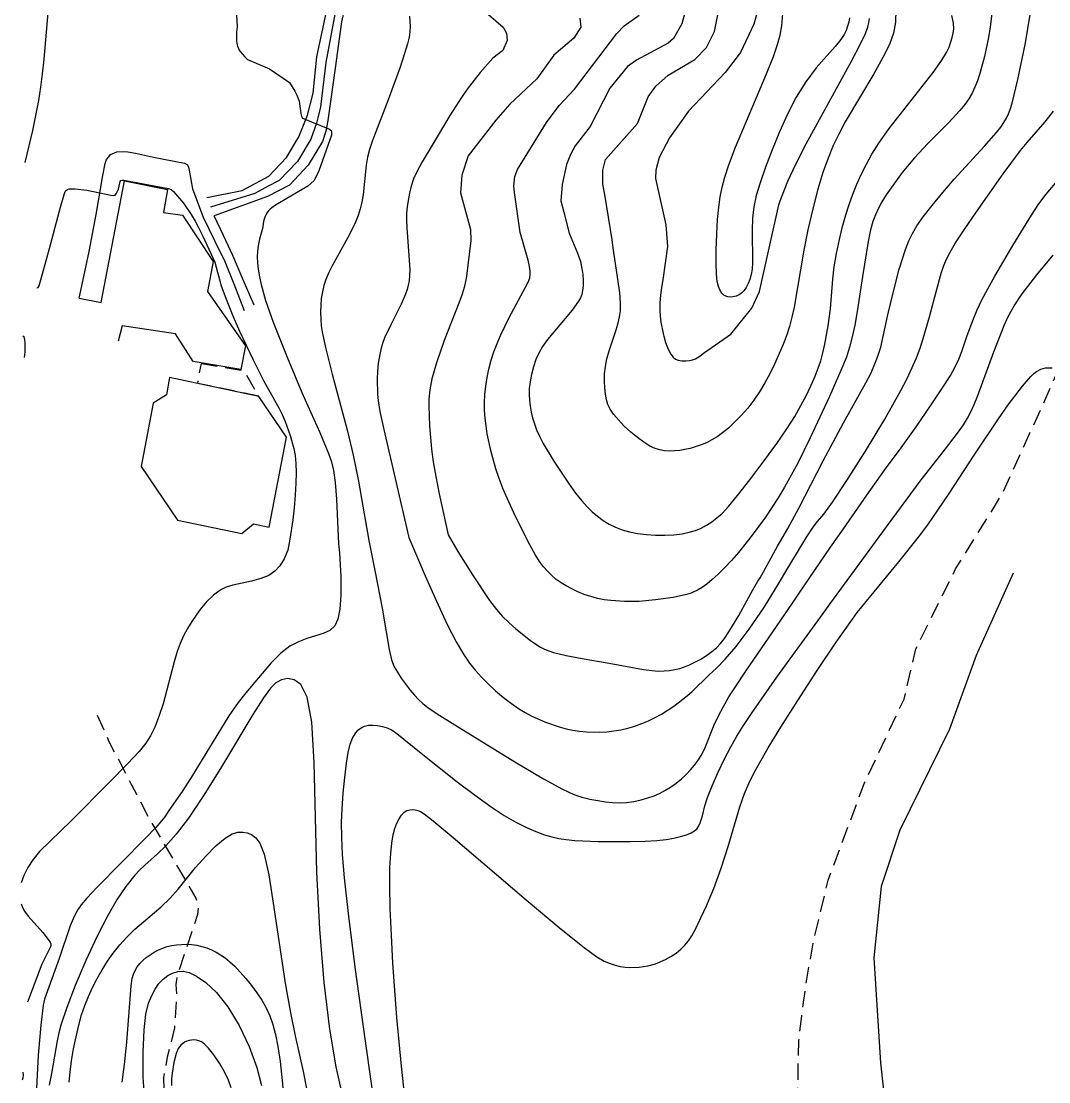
# Model space of a CAD drawing. Header units: millimetres. Extents: x 220021 to 223505, y 489325 to 491820.
# Drawn here: x 220579.4 to 220897, y 489728.1 to 490055.8 of the extents above; entities that cross this region are included whole.
import ezdxf

# ---------------------------------------------------------------- set-up
doc = ezdxf.new("R2010")
doc.units = ezdxf.units.MM
doc.linetypes.add('5M2P5', pattern=[7.5, 5, -2.5])
for name, color, linetype in [('A0013110', 8, 'Continuous'), ('A0013118', 8, 'Continuous'), ('A0023119', 8, '5M2P5'), ('A0023210', 8, 'Continuous'), ('B0014111', 8, 'Continuous'), ('B0014116', 8, '5M2P5'), ('E0022112', 8, 'Continuous'), ('F0017111', 8, 'Continuous'), ('F0017114', 8, 'Continuous')]:
    doc.layers.add(name, color=color, linetype=linetype)

msp = doc.modelspace()

# ---------------------------------------------------------------- linework, layer by layer
at = {"layer": 'A0013110'}
for points in [[(220753.232, 490208.836), (220742.764, 490206.967), (220727.841, 490190.328), (220723.291, 490182.316), (220716.898, 490166.474), (220712.688, 490151.719), (220706.616, 490139.372), (220699.577, 490125.695), (220691.963, 490109.592), (220687.656, 490096.455), (220683.072, 490076.379), (220678.458, 490055.672), (220676.426, 490041.318), (220674.234, 490025.163), (220673.535, 490021.868), (220672.565, 490018.693), (220668.146, 490011.305), (220662.302, 490005.117), (220655.527, 490001.659), (220639.041, 489995.649)], [(220636.763, 490001.36), (220647.703, 490003.49), (220655.943, 490007.976), (220661.429, 490013.66), (220665.258, 490020.09), (220667.909, 490026.763), (220669.697, 490033.592), (220670.759, 490044.777), (220675.047, 490064.733), (220680.006, 490092.858), (220687.277, 490110.578), (220694.347, 490124.438), (220704.443, 490146.464), (220712.141, 490167.989), (220718.882, 490186.407), (220722.126, 490192.382), (220721.653, 490192.923), (220711.119, 490199.326)]]:
    msp.add_lwpolyline(points, dxfattribs=at)
at = {"layer": 'A0013118', "flags": 128}
for points in [[(220597.362, 489970.227), (220597.854, 489972.616), (220600.457, 489984.637), (220602.642, 489996.093), (220604.665, 490008.104), (220605.355, 490011.883), (220605.78, 490013.114), (220606.472, 490013.924), (220606.997, 490014.637), (220608.982, 490015.448), (220611.113, 490015.531), (220612.35, 490015.421), (220614.751, 490015.078), (220620.324, 490013.809), (220629.852, 490011.965), (220630.837, 490011.384), (220631.184, 490010.752), (220631.387, 490009.737), (220632.374, 490003.969), (220635.678, 489995.234), (220639.191, 489988.022), (220642.392, 489981.565), (220645.095, 489974.706), (220648.366, 489966.449)], [(220651.416, 489968.078), (220647.366, 489977.291), (220644.807, 489983.404), (220641.951, 489989.548), (220639.041, 489995.649)]]:
    msp.add_lwpolyline(points, dxfattribs=at)
at = {"layer": 'A0023119', "flags": 128}
for points in [[(220803.399, 489482.683), (220814.013, 489501.357), (220826.722, 489524.706), (220829.862, 489531.235), (220832.363, 489541.46), (220832.45, 489549.955), (220832.374, 489559.349), (220829.873, 489571.472), (220828.174, 489579.913), (220826.637, 489586.05), (220824.924, 489593.891), (220821.908, 489611.209), (220820.726, 489619.118), (220817.859, 489634.8), (220815.439, 489646.269), (220814.652, 489652.5), (220815.083, 489665.344), (220816.333, 489679.769), (220818.005, 489694.712), (220818.528, 489702.388), (220818.791, 489708.933), (220818.85, 489715.273), (220819.387, 489723.903), (220819.529, 489732.412), (220819.752, 489740.851), (220820.616, 489748.309), (220821.753, 489756.994), (220824.12, 489770.914), (220828.768, 489790.354), (220840.022, 489820.426), (220852.255, 489846.366), (220855.919, 489861.907), (220868.164, 489886.551), (220882.413, 489909.463), (220895.057, 489937.114), (220902.839, 489954.766), (220911.568, 489969.098), (220921.804, 489985.221), (220932.244, 490000.138), (220942.695, 490010.631), (220954.898, 490021.606), (220960.649, 490028.066), (220963.825, 490036.592), (220966.988, 490048.357), (220970.135, 490065.876)], [(220602.895, 489841.394), (220606.555, 489833.222), (220618.996, 489809.41), (220633.439, 489784.872), (220634.097, 489782.059), (220633.923, 489779.782), (220627.684, 489760.921), (220627.173, 489758.122), (220627.495, 489754.437), (220626.795, 489744.803), (220625.611, 489739.908), (220624.595, 489735.712), (220623.405, 489729.415), (220623.553, 489723.628), (220624.717, 489722.036), (220632.373, 489715.109), (220638.197, 489709.256), (220640.522, 489705.723), (220644.663, 489695.857), (220647.325, 489693.021), (220657.972, 489682.027), (220667.605, 489666.837), (220682.566, 489647.728), (220686.557, 489642.948), (220689.881, 489638.351), (220705.002, 489616.962), (220714.483, 489606.683), (220729.263, 489583.018), (220737.731, 489569.245), (220739.388, 489565.544), (220741.88, 489556.94)]]:
    msp.add_lwpolyline(points, dxfattribs=at)
at = {"layer": 'A0023210', "flags": 128}
msp.add_lwpolyline([(220676.753, 490060.203), (220673.593, 490043.048), (220671.965, 490029.377), (220671.071, 490025.963), (220670.722, 490024.316), (220668.911, 490019.391), (220664.788, 490012.482), (220659.122, 490006.546), (220655.735, 490004.818), (220651.615, 490002.575), (220637.956, 489998.37)], dxfattribs=at)
at = {"layer": 'B0014111', "flags": 128}
msp.add_lwpolyline([(220597.362, 489970.227), (220604.111, 489968.937), (220611.385, 490006.528), (220624.682, 490003.809), (220623.42, 489996.737), (220629.3, 489995.916), (220638.771, 489981.545), (220637.024, 489972.314), (220648.723, 489955.478), (220647.282, 489948.169), (220632.592, 489950.614), (220627.117, 489959.163), (220610.619, 489961.696), (220609.412, 489956.981)], dxfattribs=at)
msp.add_lwpolyline([(220625.256, 489945.689), (220624.333, 489940.313), (220620.265, 489937.755), (220616.473, 489918.171), (220627.767, 489901.608), (220647.631, 489897.48), (220651.201, 489900.498), (220656.031, 489899.459), (220661.432, 489927.256), (220652.886, 489939.832)], close=True, dxfattribs=at)
at = {"layer": 'B0014116', "flags": 128}
msp.add_lwpolyline([(220635.104, 489950.093), (220648.293, 489947.883), (220652.826, 489939.936), (220634.023, 489943.897)], close=True, dxfattribs=at)
at = {"layer": 'E0022112', "flags": 128}
msp.add_lwpolyline([(220885.979, 489885.21), (220874.537, 489859.802), (220866.315, 489836.996), (220850.97, 489805.795), (220845.137, 489788.4), (220842.887, 489766.381), (220844.939, 489733.983), (220847.435, 489711.336), (220850.269, 489687.441)], dxfattribs=at)
at = {"layer": 'F0017111'}
for points, elevation in [([(220807.813, 490061.706), (220805.801, 490054.936), (220801.734, 490046.173), (220796.954, 490039.98), (220785.649, 490028.055), (220779.808, 490019.748), (220776.568, 490013.656), (220775.564, 490009.791), (220775.418, 490007.187), (220778.616, 489992.925), (220779.113, 489986.156), (220777.655, 489975.949), (220777.275, 489973.558), (220776.957, 489971.17), (220776.761, 489968.784), (220776.728, 489967.593), (220776.75, 489966.403), (220776.888, 489964.631), (220777.128, 489962.861), (220777.78, 489959.325), (220778.011, 489958.446), (220778.511, 489956.542), (220779.324, 489954.457), (220780.125, 489952.972), (220780.853, 489951.984), (220781.596, 489951.38), (220782.48, 489951.042), (220783.583, 489950.869), (220784.79, 489950.832), (220785.938, 489950.922), (220786.918, 489951.136), (220787.831, 489951.515), (220788.83, 489952.112), (220790.541, 489953.406), (220798.706, 489959.142), (220805.205, 489967.134), (220807.579, 489972.255), (220813.512, 489999.04), (220813.97, 490000.327), (220816.324, 490006.373), (220818.746, 490011.658), (220822.018, 490017.928), (220836.015, 490043.483), (220838.811, 490048.846), (220840.295, 490052.019), (220841.003, 490053.932), (220841.392, 490055.378), (220841.59, 490056.616)], 95), ([(220580.646, 490012.144), (220582.999, 490022.031), (220584.847, 490031.265), (220585.525, 490035.436), (220586.073, 490039.576), (220586.541, 490044.037), (220587.778, 490058.39)], 60), ([(220723.114, 490058.538), (220728.399, 490054.014), (220729.388, 490052.079), (220729.613, 490049.841), (220728.303, 490046.81), (220725.152, 490044.425), (220721.268, 490039.922), (220719.388, 490037.624), (220717.584, 490035.27), (220716.09, 490033.17), (220714.653, 490031.028), (220711.872, 490026.674), (220707.64, 490019.609), (220703.295, 490012.348), (220701.775, 490009.493), (220700.706, 490007.094), (220699.947, 490004.88), (220699.379, 490002.647), (220698.964, 490000.45), (220698.683, 489998.407), (220698.524, 489996.547), (220698.493, 489994.541), (220698.601, 489991.969), (220699.13, 489984.895), (220699.478, 489979.036), (220699.453, 489977.205), (220699.309, 489975.715), (220699.058, 489974.288), (220698.698, 489972.86), (220698.22, 489971.424), (220696.859, 489968.347), (220693.625, 489962.02), (220691.743, 489957.947), (220691.116, 489956.199), (220690.606, 489954.377), (220690.153, 489952.314), (220689.776, 489950.046), (220689.513, 489947.662), (220689.39, 489945.25), (220689.491, 489940.697), (220689.709, 489938.505), (220690.278, 489935.244), (220691.482, 489929.602), (220699.075, 489896.728), (220699.252, 489896.244), (220704.297, 489884.379), (220707.764, 489876.569), (220711.105, 489869.385), (220713.848, 489864.012), (220716.069, 489860.222), (220717.985, 489857.437), (220719.798, 489855.14), (220721.662, 489853.074), (220723.715, 489851.045), (220726.043, 489848.922), (220728.507, 489846.828), (220730.915, 489844.947), (220733.123, 489843.414), (220735.188, 489842.17), (220737.217, 489841.105), (220741.418, 489839.236), (220745.699, 489837.737), (220747.822, 489837.158), (220749.923, 489836.71), (220751.999, 489836.403), (220754.067, 489836.221), (220758.276, 489836.154), (220760.427, 489836.266), (220762.593, 489836.498), (220764.763, 489836.865), (220766.929, 489837.367), (220769.083, 489837.998), (220771.218, 489838.755), (220773.315, 489839.631), (220775.357, 489840.618), (220777.329, 489841.712), (220781.142, 489844.195), (220784.857, 489847.04), (220786.625, 489848.587), (220791.985, 489853.825), (220794.249, 489855.935), (220796.99, 489858.688), (220800.35, 489862.563), (220804.42, 489867.944), (220809.089, 489874.825), (220812.822, 489880.878), (220816.904, 489887.831), (220822.303, 489896.718), (220824.2, 489899.52), (220825.51, 489901.2), (220827.497, 489903.532), (220830.142, 489907.194), (220834.552, 489913.877), (220840.302, 489922.998), (220846.28, 489932.893), (220851.251, 489941.687), (220853.204, 489945.45), (220854.782, 489948.775), (220856.068, 489951.807), (220857.17, 489954.731), (220858.183, 489957.721), (220860.139, 489964.426), (220862.131, 489972.164), (220863.801, 489978.22), (220864.545, 489980.325), (220865.385, 489982.261), (220866.486, 489984.421), (220868.177, 489987.29), (220870.829, 489991.38), (220874.612, 489996.925), (220882.876, 490008.636), (220888.228, 490015.832), (220890.228, 490018.289), (220895.86, 490024.773), (220898.366, 490028.011)], 70), ([(220784.827, 490059.581), (220783.548, 490055.033), (220781.01, 490050.444), (220779.363, 490049.024), (220769.572, 490043.763), (220766.827, 490041.816), (220761.339, 490035.146), (220755.292, 490023.313), (220750.612, 490017.29), (220749.124, 490014.678), (220747.909, 490011.492), (220746.586, 490005.388), (220746.193, 490000.306), (220747.106, 489996.815), (220748.758, 489990.31), (220751.337, 489984.112), (220752.21, 489981.534), (220752.723, 489979.415), (220752.982, 489977.535), (220753.08, 489975.726), (220753.048, 489974.037), (220752.903, 489972.572), (220752.65, 489971.388), (220752.254, 489970.354), (220751.67, 489969.292), (220749.698, 489966.502), (220742.038, 489957.417), (220740.51, 489955.282), (220739.366, 489953.288), (220738.472, 489951.233), (220737.719, 489948.978), (220737.111, 489946.637), (220736.677, 489944.39), (220736.438, 489942.369), (220736.377, 489940.513), (220736.468, 489938.717), (220736.688, 489936.894), (220737.024, 489935.051), (220737.467, 489933.218), (220738.017, 489931.405), (220738.715, 489929.548), (220739.608, 489927.562), (220740.75, 489925.36), (220744.015, 489919.898), (220748.547, 489913.062), (220750.763, 489909.968), (220752.649, 489907.572), (220754.301, 489905.742), (220755.888, 489904.233), (220757.551, 489902.847), (220759.308, 489901.57), (220761.148, 489900.437), (220763.074, 489899.473), (220765.135, 489898.673), (220767.398, 489898.023), (220769.905, 489897.514), (220772.608, 489897.157), (220775.438, 489896.97), (220778.315, 489896.964), (220781.102, 489897.125), (220783.652, 489897.435), (220785.859, 489897.88), (220787.788, 489898.463), (220789.548, 489899.192), (220791.23, 489900.074), (220792.853, 489901.111), (220794.42, 489902.302), (220796.006, 489903.737), (220797.973, 489905.868), (220800.755, 489909.235), (220804.587, 489914.125), (220808.898, 489919.815), (220812.92, 489925.327), (220816.06, 489929.906), (220818.437, 489933.693), (220820.35, 489937.05), (220822.04, 489940.263), (220823.525, 489943.311), (220824.765, 489946.093), (220825.742, 489948.566), (220826.517, 489950.902), (220827.173, 489953.332), (220827.775, 489956.015), (220828.792, 489961.658), (220829.482, 489966.967), (220830.194, 489976.134), (220830.64, 489979.9), (220831.343, 489984.048), (220832.239, 489988.314), (220833.225, 489992.367), (220834.227, 489995.966), (220835.272, 489999.224), (220836.412, 490002.342), (220837.686, 490005.476), (220839.084, 490008.607), (220840.58, 490011.67), (220842.233, 490014.705), (220844.436, 490018.178), (220847.667, 490022.66), (220861.218, 490039.995), (220863.908, 490043.732), (220865.366, 490046.134), (220866.143, 490047.822), (220867.125, 490050.737), (220867.427, 490052.1), (220867.584, 490053.481), (220867.488, 490055.188), (220867.008, 490057.588)], 85), ([(220849.647, 490059.359), (220849.54, 490055.55), (220848.954, 490052.12), (220847.734, 490048.667), (220845.725, 490044.613), (220842.89, 490039.601), (220834.087, 490024.684), (220832.084, 490020.958), (220830.368, 490017.37), (220828.759, 490013.504), (220827.188, 490009.086), (220825.615, 490003.88), (220824.026, 489997.792), (220822.522, 489991.309), (220821.228, 489985.063), (220818.247, 489967.405), (220817.598, 489964.364), (220816.827, 489961.492), (220815.878, 489958.606), (220814.772, 489955.685), (220812.222, 489949.797), (220810.801, 489946.887), (220809.267, 489944.05), (220807.606, 489941.322), (220805.821, 489938.722), (220803.917, 489936.263), (220801.912, 489933.968), (220799.893, 489931.891), (220797.958, 489930.093), (220796.18, 489928.617), (220794.51, 489927.415), (220792.87, 489926.422), (220791.201, 489925.579), (220789.511, 489924.867), (220786.164, 489923.795), (220784.526, 489923.425), (220782.903, 489923.167), (220781.295, 489923.02), (220779.722, 489922.991), (220778.208, 489923.085), (220776.757, 489923.323), (220775.28, 489923.782), (220773.663, 489924.55), (220771.83, 489925.69), (220769.842, 489927.153), (220767.795, 489928.86), (220765.793, 489930.722), (220763.973, 489932.605), (220762.483, 489934.362), (220761.425, 489935.9), (220760.724, 489937.342), (220760.263, 489938.863), (220759.944, 489940.602), (220759.746, 489942.54), (220759.668, 489944.622), (220759.719, 489946.802), (220759.944, 489949.076), (220760.4, 489951.45), (220761.108, 489953.909), (220763.432, 489960.716), (220763.948, 489962.615), (220764.335, 489964.445), (220764.599, 489966.356), (220764.661, 489968.706), (220764.423, 489971.902), (220763.843, 489976.145), (220762.422, 489985.072), (220761.997, 489988.302), (220759.777, 490002.233), (220759.135, 490005.453), (220759.19, 490009.804), (220759.974, 490013.07), (220769.826, 490024.228), (220773.154, 490032.401), (220775.496, 490035.756), (220779.328, 490039.169), (220787.555, 490043.958), (220791.244, 490047.74), (220793.653, 490052.627), (220794.732, 490057.755)], 90), ([(220646.013, 490057.766), (220646.177, 490054.196), (220646.003, 490052.382), (220645.95, 490051.489), (220645.94, 490050.612), (220645.985, 490049.757), (220646.099, 490048.928), (220646.296, 490048.132), (220646.591, 490047.374), (220646.837, 490046.907), (220647.125, 490046.455), (220647.798, 490045.59), (220648.563, 490044.761), (220649.375, 490043.95), (220656.149, 490041.111), (220662.366, 490036.881), (220663.981, 490034.246), (220664.635, 490032.938), (220665.33, 490031.141), (220665.821, 490027.26), (220666.025, 490026.443), (220666.393, 490025.83), (220674.734, 490022.48), (220675.229, 490022.058), (220675.351, 490021.649), (220675.351, 490020.587), (220671.438, 490009.584), (220669.923, 490006.593), (220668.053, 490004.832), (220659.278, 489999.721), (220658.053, 489998.956), (220656.901, 489998.144), (220656.377, 489997.706), (220655.899, 489997.239), (220655.477, 489996.737), (220655.12, 489996.194), (220654.899, 489995.755), (220654.714, 489995.293), (220654.434, 489994.313), (220654.239, 489993.281), (220654.086, 489992.221), (220653.069, 489988.477), (220652.663, 489986.407), (220652.46, 489984.681), (220652.383, 489982.979), (220652.441, 489981.164), (220652.661, 489979.144), (220653.059, 489976.869), (220653.599, 489974.436), (220654.958, 489969.537), (220657.341, 489962.858), (220661.637, 489951.964), (220666.193, 489941.093), (220671.704, 489928.693), (220674.437, 489922.234), (220675.334, 489919.706), (220675.969, 489916.983), (220676.442, 489913.253), (220676.834, 489908.072), (220677.532, 489894.273), (220677.807, 489891.487), (220678.224, 489884.239), (220678.24, 489878.487), (220677.925, 489874.132), (220677.321, 489871.043), (220676.337, 489868.953), (220674.848, 489867.558), (220672.791, 489866.574), (220667.717, 489865.022), (220665.106, 489864.059), (220662.46, 489862.651), (220659.68, 489860.528), (220656.725, 489857.565), (220648.813, 489848.281), (220646.494, 489845.319), (220643.613, 489841.123), (220639.847, 489835.108), (220631.953, 489822.163), (220629.134, 489817.785), (220625.067, 489811.922), (220623.778, 489809.94), (220622.826, 489808.686), (220621.054, 489806.664), (220617.883, 489803.33), (220602.797, 489788.072), (220599.708, 489784.791), (220598, 489782.771), (220597.027, 489781.375), (220596.238, 489780.032), (220595.458, 489778.418), (220594.602, 489776.275), (220591.163, 489766.198), (220586.676, 489753.616), (220586.245, 489751.765), (220585.486, 489745.529), (220584.703, 489736.338), (220584.193, 489726.12)], 60), ([(220699.47, 490057.424), (220699.606, 490054.143), (220699.518, 490052.565), (220699.29, 490050.915), (220698.799, 490048.815), (220697.9, 490045.813), (220696.508, 490041.635), (220692.867, 490031.547), (220687.979, 490018.929), (220687.042, 490016.174), (220686.436, 490013.809), (220686.03, 490011.33), (220685.094, 490002.302), (220684.708, 489999.876), (220684.21, 489997.804), (220683.559, 489995.821), (220682.713, 489993.694), (220681.633, 489991.342), (220680.284, 489988.724), (220675.511, 489980.244), (220674.382, 489977.979), (220673.573, 489976.01), (220672.978, 489974.134), (220672.515, 489972.184), (220672.177, 489970.142), (220671.978, 489968.027), (220671.925, 489965.868), (220671.997, 489963.738), (220672.17, 489961.718), (220672.433, 489959.811), (220673.458, 489954.939), (220675.491, 489946.7), (220680.231, 489929.111), (220681.978, 489921.762), (220683.623, 489913.676), (220685.029, 489905.962), (220686.841, 489895.334), (220688.763, 489886.033), (220690.929, 489874.441), (220693.098, 489861.618), (220693.866, 489858.438), (220694.693, 489856.351), (220695.678, 489854.667), (220696.887, 489852.842), (220699.61, 489849.108), (220700.92, 489847.547), (220702.199, 489846.207), (220703.508, 489845.013), (220705.103, 489843.771), (220708.013, 489841.816), (220713.462, 489838.368), (220731.984, 489826.973), (220740.793, 489821.733), (220746.664, 489818.478), (220750.221, 489816.83), (220752.702, 489816.03), (220755.117, 489815.446), (220757.573, 489814.965), (220759.95, 489814.603), (220762.166, 489814.378), (220764.298, 489814.312), (220766.463, 489814.428), (220768.733, 489814.738), (220771, 489815.205), (220773.115, 489815.78), (220774.974, 489816.43), (220776.667, 489817.183), (220778.33, 489818.08), (220780.06, 489819.149), (220781.799, 489820.356), (220783.448, 489821.655), (220784.934, 489823.009), (220786.279, 489824.432), (220787.532, 489825.95), (220788.724, 489827.588), (220789.832, 489829.374), (220790.815, 489831.335), (220793.553, 489838.435), (220794.872, 489841.203), (220796.433, 489844.09), (220798.143, 489847.005), (220800.123, 489850.164), (220803.346, 489855.013), (220817.762, 489876.029), (220819.647, 489878.734), (220829.496, 489893.286), (220833.572, 489898.958), (220840.698, 489909.363), (220846.168, 489917.087), (220851.291, 489924.018), (220855.97, 489930.458), (220860.451, 489936.941), (220864.743, 489943.404), (220866.55, 489946.363), (220867.984, 489949.006), (220869.117, 489951.432), (220870.065, 489953.789), (220871.785, 489958.675), (220873.668, 489963.831), (220874.844, 489966.615), (220876.293, 489969.683), (220878.093, 489973.141), (220880.277, 489977.067), (220885.813, 489986.499), (220891.61, 489995.891), (220893.924, 489999.354), (220896.196, 490002.39), (220898.991, 490005.74)], 65), ([(220879.325, 490058.144), (220878.841, 490054.088), (220878.326, 490050.748), (220877.111, 490044.901), (220875.688, 490039.622), (220874.947, 490037.39), (220874.155, 490035.4), (220873.263, 490033.566), (220872.222, 490031.804), (220870.988, 490030.047), (220869.516, 490028.232), (220865.848, 490024.299), (220859.533, 490018.01), (220855.457, 490013.614), (220851.694, 490009.028), (220848.233, 490004.373), (220846.721, 490002.139), (220845.418, 490000.027), (220844.314, 489998.004), (220843.387, 489996.024), (220842.603, 489993.956), (220841.884, 489991.356), (220841.14, 489987.701), (220839.426, 489976.909), (220837.767, 489966.149), (220837.011, 489961.876), (220836.252, 489958.251), (220835.427, 489955.111), (220834.404, 489952.049), (220833.032, 489948.604), (220829.159, 489939.883), (220823.262, 489927.044), (220819.382, 489919.241), (220815.277, 489911.82), (220813.307, 489908.538), (220809.408, 489902.606), (220805.269, 489896.959), (220801.031, 489891.655), (220798.934, 489889.219), (220796.863, 489886.982), (220794.839, 489884.986), (220792.94, 489883.275), (220791.258, 489881.894), (220789.852, 489880.866), (220788.648, 489880.116), (220786.409, 489879.069), (220785.057, 489878.639), (220780.939, 489877.78), (220775.452, 489876.991), (220770.337, 489876.535), (220765.835, 489876.457), (220761.675, 489876.759), (220759.612, 489877.059), (220757.542, 489877.474), (220755.47, 489878.022), (220753.41, 489878.71), (220751.413, 489879.509), (220749.537, 489880.38), (220747.825, 489881.297), (220746.254, 489882.275), (220744.783, 489883.343), (220743.38, 489884.525), (220742.044, 489885.827), (220740.784, 489887.252), (220739.573, 489888.864), (220738.239, 489890.981), (220736.577, 489893.981), (220732.186, 489902.726), (220730.072, 489907.269), (220728.404, 489911.162), (220727.131, 489914.487), (220726.126, 489917.483), (220724.556, 489923.109), (220723.455, 489928.293), (220723.069, 489930.745), (220722.794, 489933.155), (220722.636, 489935.561), (220722.605, 489937.994), (220722.713, 489940.482), (220722.972, 489943.045), (220723.383, 489945.67), (220723.949, 489948.338), (220724.666, 489951.023), (220725.513, 489953.679), (220726.469, 489956.254), (220727.527, 489958.744), (220730.257, 489964.23), (220735.288, 489973.615), (220736.166, 489975.424), (220736.568, 489976.562), (220736.689, 489977.466), (220736.676, 489978.532), (220736.492, 489979.974), (220736.053, 489981.966), (220733.641, 489990.483), (220731.838, 490002.879), (220731.679, 490004.853), (220732.017, 490007.788), (220732.834, 490010.003), (220741.783, 490024.534), (220745.68, 490029.742), (220750.355, 490034.795), (220763.521, 490052.057), (220765.783, 490054.388), (220770.348, 490057.706)], 80), ([(220689.37, 489715.929), (220685.815, 489740.667), (220682.668, 489763.55), (220680.555, 489780.132), (220679.351, 489791.085), (220678.748, 489798.36), (220678.482, 489803.718), (220678.46, 489808.156), (220678.637, 489812.48), (220678.966, 489817.263), (220679.411, 489822.134), (220679.935, 489826.49), (220680.51, 489829.866), (220681.14, 489832.362), (220681.837, 489834.215), (220682.611, 489835.633), (220683.475, 489836.699), (220684.44, 489837.463), (220685.52, 489837.971), (220686.729, 489838.248), (220688.087, 489838.313), (220689.584, 489838.188), (220691.119, 489837.896), (220692.563, 489837.46), (220693.835, 489836.892), (220695.032, 489836.154), (220703.522, 489829.197), (220714.16, 489820.759), (220719.793, 489816.498), (220724.63, 489813.063), (220728.719, 489810.414), (220732.293, 489808.352), (220735.546, 489806.705), (220738.493, 489805.41), (220741.105, 489804.433), (220743.399, 489803.733), (220745.577, 489803.247), (220747.883, 489802.908), (220750.556, 489802.658), (220757.777, 489802.36), (220767.593, 489802.314), (220772.208, 489802.422), (220775.885, 489802.638), (220778.757, 489802.956), (220781.118, 489803.36), (220783.205, 489803.839), (220785.01, 489804.382), (220786.465, 489804.983), (220787.533, 489805.638), (220788.289, 489806.366), (220788.838, 489807.188), (220789.272, 489808.125), (220789.908, 489810.317), (220790.64, 489813.374), (220791.517, 489815.957), (220792.962, 489819.567), (220794.799, 489823.756), (220796.768, 489827.913), (220798.676, 489831.58), (220800.594, 489834.912), (220802.662, 489838.222), (220805.085, 489841.895), (220812.975, 489853.158), (220827.196, 489872.789), (220829.343, 489875.688), (220846.771, 489899.524), (220857.526, 489914.044), (220864.765, 489923.278), (220869.067, 489928.877), (220870.637, 489931.135), (220871.852, 489933.13), (220872.883, 489935.12), (220873.897, 489937.373), (220875.034, 489940.189), (220880.008, 489953.602), (220883.181, 489961.74), (220884.335, 489964.321), (220885.306, 489966.249), (220886.215, 489967.842), (220888.773, 489971.532), (220893.279, 489977.443), (220898.264, 489983.534)], 60)]:
    msp.add_lwpolyline(points, dxfattribs=dict(at, elevation=elevation))
at = {"layer": 'F0017111', "flags": 128}
for points, elevation in [([(220584.264, 489973.396), (220584.698, 489973.493), (220585.035, 489974.023), (220588.206, 489985.58), (220591.546, 489998.394), (220592.703, 490002.256), (220593.075, 490003.151), (220593.403, 490003.62), (220593.762, 490003.843), (220594.237, 490003.968), (220596.102, 490003.974), (220599.711, 490003.591), (220601.835, 490003.237), (220607.133, 490002.011), (220608.002, 490001.914), (220608.505, 490002.107), (220608.877, 490002.639), (220609.494, 490003.895), (220610.062, 490006.276), (220610.251, 490006.578), (220610.666, 490006.653), (220611.12, 490006.653), (220624.988, 490004.161), (220625.743, 490003.783), (220626.499, 490003.179), (220629.56, 489999.549), (220631.968, 489996.102), (220633.203, 489994.066), (220634.381, 489991.896), (220635.547, 489989.42), (220639.304, 489981.334), (220641.184, 489974.032), (220642.949, 489969.414), (220644.856, 489964.751), (220646.892, 489960.08), (220651.082, 489951.192), (220654.388, 489944.624), (220656.738, 489940.33), (220659.031, 489936.364), (220660.095, 489934.278), (220661.026, 489932.095), (220662.544, 489927.755), (220663.695, 489923.749), (220664.085, 489921.6), (220664.317, 489919.156), (220664.395, 489916.335), (220664.331, 489913.07), (220664.138, 489909.362), (220663.829, 489905.47), (220663.421, 489901.719), (220662.469, 489895.725), (220661.807, 489892.4), (220660.682, 489889.705), (220659.388, 489887.56), (220657.84, 489885.877), (220655.924, 489884.577), (220653.523, 489883.582), (220650.615, 489882.811), (220644.847, 489881.568), (220642.797, 489880.917), (220641.284, 489880.187), (220640.057, 489879.363), (220638.903, 489878.435), (220636.715, 489876.345), (220634.619, 489873.905), (220632.159, 489870.345), (220630.823, 489868.132), (220629.587, 489865.842), (220628.545, 489863.556), (220627.62, 489861.001), (220626.69, 489857.812), (220623.3, 489844.858), (220622.021, 489840.968), (220620.712, 489837.686), (220619.4, 489835.003), (220617.986, 489832.758), (220615.856, 489830.181), (220612.267, 489826.352), (220606.83, 489820.741), (220594.907, 489808.702), (220585.101, 489799.217), (220583.002, 489796.673), (220581.448, 489794.263), (220580.267, 489791.861), (220579.448, 489789.572)], 55), ([(220580.469, 489951.943), (220580.654, 489953.541), (220580.719, 489955.061), (220580.681, 489956.428), (220580.563, 489957.493), (220580.355, 489958.157), (220579.926, 489958.536)], 55), ([(220697.712, 489726.204), (220696.941, 489732.895), (220695.515, 489747.941), (220694.278, 489764.785), (220693.812, 489773.413), (220693.49, 489781.581), (220693.345, 489788.697), (220693.397, 489794.32), (220693.614, 489798.608), (220693.948, 489801.867), (220694.365, 489804.382), (220694.868, 489806.356), (220695.472, 489807.967), (220696.181, 489809.356), (220696.97, 489810.509), (220697.803, 489811.368), (220698.649, 489811.901), (220699.493, 489812.159), (220700.325, 489812.213), (220701.139, 489812.125), (220701.95, 489811.913), (220702.782, 489811.582), (220703.925, 489810.901), (220706.757, 489808.689), (220712.925, 489803.527), (220735.443, 489784.329), (220746.267, 489775.227), (220753.344, 489769.535), (220757.321, 489766.675), (220759.608, 489765.385), (220761.396, 489764.605), (220763.002, 489764.073), (220764.525, 489763.727), (220766.044, 489763.513), (220767.551, 489763.411), (220770.422, 489763.487), (220773.017, 489763.863), (220775.464, 489764.544), (220778.475, 489765.85), (220780.191, 489766.777), (220781.838, 489767.842), (220783.286, 489769.013), (220784.538, 489770.283), (220785.635, 489771.647), (220786.646, 489773.173), (220787.767, 489775.219), (220791.167, 489782.461), (220793.423, 489787.829), (220795.743, 489794.06), (220797.914, 489800.81), (220801.542, 489813.003), (220802.961, 489817.141), (220804.295, 489820.302), (220805.765, 489823.245), (220807.626, 489826.704), (220810.269, 489831.298), (220814.118, 489837.62), (220819.381, 489845.93), (220825.387, 489855.158), (220831.247, 489863.902), (220836.273, 489871.086), (220837.727, 489873.054), (220850.618, 489888.745), (220856.701, 489896.331), (220859.549, 489900.176), (220862.699, 489904.693), (220866.179, 489909.874), (220873.92, 489921.675), (220881.432, 489932.993), (220884.443, 489937.3), (220888.802, 489943.07), (220891.419, 489946.076), (220892.334, 489946.934), (220893.125, 489947.553), (220894.524, 489948.314), (220895.976, 489948.684), (220898.046, 489948.733)], 55), ([(220678.785, 489723.551), (220676.802, 489732.665), (220674.823, 489744.348), (220673.089, 489758.776), (220671.718, 489775.258), (220670.798, 489792.893), (220669.945, 489826.696), (220669.198, 489839.255), (220667.767, 489846.972), (220665.843, 489850.803), (220663.75, 489852.27), (220661.754, 489852.661), (220659.897, 489852.317), (220658.165, 489851.343), (220656.449, 489849.691), (220654.268, 489846.697), (220651.045, 489841.542), (220641.053, 489824.848), (220635.717, 489816.308), (220631.108, 489809.573), (220627.281, 489804.609), (220624.13, 489801.037), (220621.549, 489798.481), (220617.61, 489795.027), (220616.013, 489793.491), (220614.554, 489791.906), (220611.808, 489788.478), (220609.075, 489784.468), (220606.212, 489779.509), (220602.954, 489773.11), (220599.432, 489765.547), (220596.17, 489757.875), (220593.556, 489751.088), (220591.725, 489745.577), (220591.07, 489743.19), (220590.52, 489740.741), (220588.842, 489730.677), (220588.132, 489727.007)], 65), ([(220594.255, 489727.968), (220594.564, 489731.208), (220595.028, 489734.578), (220595.649, 489738.225), (220596.394, 489741.968), (220597.222, 489745.542), (220598.105, 489748.752), (220599.08, 489751.678), (220600.193, 489754.468), (220601.481, 489757.241), (220602.92, 489759.993), (220604.472, 489762.692), (220606.115, 489765.313), (220607.897, 489767.865), (220609.885, 489770.363), (220612.123, 489772.818), (220614.577, 489775.217), (220617.195, 489777.542), (220622.662, 489782.142), (220625.342, 489784.718), (220627.914, 489787.655), (220633.337, 489794.332), (220636.461, 489797.81), (220639.619, 489800.963), (220642.445, 489803.368), (220644.671, 489804.731), (220646.416, 489805.252), (220647.895, 489805.26), (220649.288, 489805.009), (220650.632, 489804.461), (220651.927, 489803.51), (220653.187, 489801.856), (220654.487, 489798.444), (220655.917, 489792.03), (220657.531, 489781.97), (220660.978, 489758.545), (220662.608, 489749.377), (220664.098, 489742.273), (220666.558, 489731.235), (220667.565, 489726.031)], 70), ([(220579.46, 489783.105), (220579.82, 489781.991), (220580.468, 489780.76), (220581.603, 489779.228), (220586.158, 489774.241), (220588.365, 489771.255), (220588.572, 489770.749), (220588.595, 489770.22), (220588.549, 489769.968), (220585.809, 489764.46), (220581.375, 489752.642)], 55), ([(220617.65, 489722.258), (220617.175, 489729.529), (220617.12, 489737.267), (220617.415, 489744.108), (220617.995, 489749.027), (220618.796, 489752.347), (220619.758, 489754.732), (220620.831, 489756.731), (220622.012, 489758.439), (220623.312, 489759.838), (220624.731, 489760.914), (220626.244, 489761.669), (220627.815, 489762.112), (220629.45, 489762.215), (220631.318, 489761.819), (220633.628, 489760.732), (220636.518, 489758.753), (220639.832, 489755.667), (220643.342, 489751.248), (220646.8, 489745.452), (220649.887, 489738.937), (220652.26, 489732.54), (220653.687, 489726.942)], 80), ([(220644.307, 489726.164), (220643.477, 489728.634), (220642.276, 489731.183), (220640.685, 489733.86), (220638.94, 489736.393), (220637.339, 489738.432), (220636.106, 489739.722), (220635.166, 489740.412), (220634.37, 489740.746), (220633.595, 489740.929), (220632.822, 489741.005), (220632.059, 489740.976), (220631.314, 489740.843), (220630.6, 489740.612), (220629.93, 489740.286), (220628.777, 489739.398), (220627.95, 489738.352), (220627.314, 489736.79), (220626.617, 489734.084), (220626.067, 489730.723), (220625.923, 489728.908), (220625.887, 489726.964)], 85), ([(220579.973, 489731.076), (220580.054, 489730.089), (220579.995, 489729.345), (220579.791, 489728.592)], 55)]:
    msp.add_lwpolyline(points, dxfattribs=dict(at, elevation=elevation))
at = {"layer": 'F0017114'}
for points, elevation in [([(220752.079, 490056.785), (220752.315, 490053.977), (220750.186, 490050.585), (220744.066, 490045.297), (220738.778, 490038.027), (220730.437, 490030.181), (220726.052, 490025.205), (220717.534, 490014.182), (220715.625, 490008.244), (220715.166, 490002.733), (220718.26, 489991.439), (220718.367, 489988.087), (220717.002, 489977.077), (220716.75, 489975.351), (220716.341, 489973.566), (220715.693, 489971.435), (220714.702, 489968.683), (220710.176, 489957.155), (220707.742, 489950.267), (220706.315, 489945.265), (220705.655, 489941.89), (220705.391, 489939.019), (220705.388, 489936.982), (220705.65, 489930.786), (220706.255, 489923.536), (220706.77, 489919.631), (220707.539, 489915.087), (220708.592, 489909.773), (220711.352, 489897.107), (220714.328, 489891.963), (220718.843, 489884.748), (220724.18, 489876.806), (220726.288, 489873.985), (220728.139, 489871.844), (220730.066, 489869.959), (220732.298, 489868.01), (220736.781, 489864.476), (220738.506, 489863.269), (220739.91, 489862.413), (220741.172, 489861.772), (220742.465, 489861.229), (220743.929, 489860.735), (220747.855, 489859.776), (220752.81, 489858.859), (220761.103, 489857.473), (220771.703, 489855.472), (220774.331, 489855.133), (220776.386, 489855.02), (220778.127, 489855.068), (220779.773, 489855.225), (220781.37, 489855.482), (220782.921, 489855.839), (220784.441, 489856.303), (220785.989, 489856.912), (220787.635, 489857.706), (220789.412, 489858.707), (220791.201, 489859.844), (220792.847, 489861.021), (220794.245, 489862.189), (220795.495, 489863.48), (220796.75, 489865.069), (220798.129, 489867.087), (220801.182, 489872.176), (220805.493, 489880.064), (220807.096, 489882.766), (220807.804, 489883.822), (220809.895, 489887.762), (220813.109, 489893.623), (220816.298, 489899.081), (220819.753, 489905.374), (220827.269, 489919.971), (220833.502, 489931.706), (220840.462, 489944.11), (220841.939, 489946.989), (220843.051, 489949.408), (220843.869, 489951.435), (220844.48, 489953.206), (220845.014, 489955.123), (220847.272, 489965.11), (220849.052, 489972.756), (220850.772, 489979.176), (220852.696, 489985.243), (220853.718, 489987.921), (220854.804, 489990.252), (220856.194, 489992.58), (220858.176, 489995.352), (220860.938, 489998.869), (220864.247, 490002.872), (220867.767, 490006.958), (220877.032, 490017.108), (220880.816, 490021.408), (220882.089, 490023.043), (220883.092, 490024.513), (220883.886, 490025.878), (220884.517, 490027.184), (220885.05, 490028.559), (220885.615, 490030.459), (220887.373, 490037.786), (220889.652, 490048.629), (220891.349, 490058.387)], 75), ([(220835.343, 490056.842), (220835.13, 490055.557), (220834.809, 490054.269), (220834.372, 490052.995), (220833.761, 490051.699), (220832.726, 490050.136), (220830.97, 490048.01), (220825.125, 490041.425), (220821.852, 490037.122), (220818.879, 490032.296), (220816.21, 490027.078), (220813.755, 490021.6), (220811.459, 490016.032), (220809.412, 490010.686), (220807.74, 490005.912), (220806.536, 490001.925), (220805.767, 489998.408), (220805.368, 489994.908), (220805.263, 489991.12), (220805.408, 489981.269), (220805.275, 489979.213), (220804.995, 489977.533), (220804.564, 489976.044), (220804.022, 489974.718), (220803.423, 489973.572), (220802.802, 489972.617), (220802.118, 489971.855), (220801.315, 489971.285), (220800.367, 489970.9), (220799.373, 489970.678), (220798.463, 489970.592), (220797.733, 489970.624), (220797.129, 489970.801), (220796.563, 489971.163), (220795.971, 489971.75), (220795.389, 489972.615), (220794.877, 489973.812), (220794.487, 489975.433), (220794.237, 489977.716), (220794.137, 489980.937), (220794.187, 489985.204), (220794.366, 489989.973), (220794.643, 489994.535), (220794.999, 489998.352), (220795.452, 490001.573), (220796.03, 490004.52), (220796.813, 490007.585), (220798.084, 490011.448), (220800.18, 490016.86), (220809.78, 490039.567), (220811.875, 490044.906), (220813.14, 490048.652), (220813.907, 490051.548), (220814.439, 490054.372), (220814.744, 490058.045)], 100)]:
    msp.add_lwpolyline(points, dxfattribs=dict(at, elevation=elevation))
at = {"layer": 'F0017114', "elevation": 75, "flags": 128}
msp.add_lwpolyline([(220610.639, 489727.998), (220611.397, 489733.373), (220612.083, 489740.281), (220613.465, 489757.736), (220613.77, 489759.984), (220614.14, 489761.333), (220614.658, 489762.484), (220615.327, 489763.578), (220616.133, 489764.613), (220617.063, 489765.59), (220618.107, 489766.505), (220619.257, 489767.353), (220620.501, 489768.128), (220621.817, 489768.814), (220623.177, 489769.393), (220624.561, 489769.852), (220625.978, 489770.193), (220627.442, 489770.422), (220628.96, 489770.544), (220630.519, 489770.558), (220632.097, 489770.463), (220633.673, 489770.256), (220635.231, 489769.929), (220636.755, 489769.473), (220638.233, 489768.883), (220639.67, 489768.163), (220641.075, 489767.323), (220642.466, 489766.357), (220643.9, 489765.199), (220645.443, 489763.765), (220647.135, 489762.005), (220648.903, 489759.99), (220650.65, 489757.82), (220652.289, 489755.58), (220653.781, 489753.284), (220655.098, 489750.93), (220656.225, 489748.486), (220657.187, 489745.799), (220658.02, 489742.687), (220658.758, 489738.946), (220659.434, 489734.302), (220660.077, 489728.46), (220660.701, 489721.336)], dxfattribs=at)

doc.saveas('drawing.dxf')
